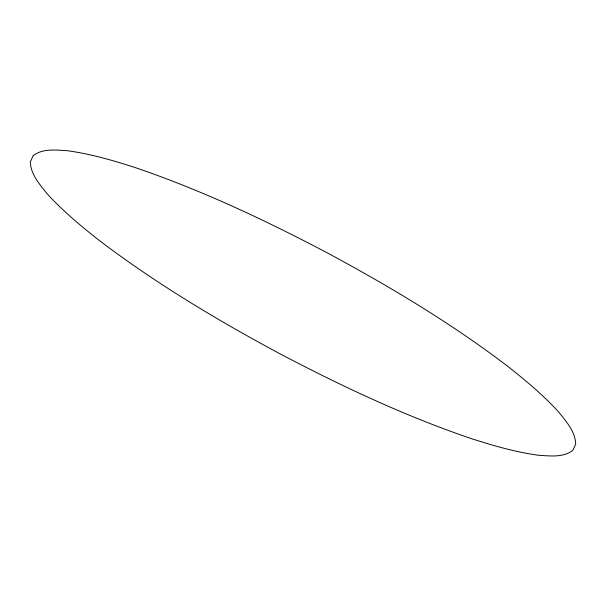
<?xml version="1.0" encoding="UTF-8"?>
<svg xmlns="http://www.w3.org/2000/svg" width="606" height="606" viewBox="0 0 606 606"><rect width="100%" height="100%" fill="white"/><g stroke="black" fill="none" stroke-linecap="round" stroke-linejoin="round"><path stroke-width="0.91" d="M33.277 155.53L30.3 161.863C30.679 174.475 39.663 184.254 47.033 193.655C62.933 211.138 81.151 226.25 99.71 240.794C156.113 283.563 217.046 319.96 279.313 353.45C341.443 386.136 405.202 416.186 471.763 438.752C493.701 445.774 515.918 452.227 538.802 455.303C550.165 455.924 562.974 457.75 572.723 450.47L575.7 444.137C575.321 431.525 566.337 421.746 558.967 412.345C543.067 394.862 524.849 379.75 506.29 365.206C449.887 322.437 388.954 286.04 326.687 252.55C264.557 219.864 200.798 189.814 134.237 167.248C112.299 160.226 90.082 153.772 67.198 150.697C55.835 150.076 43.026 148.25 33.277 155.53"/></g></svg>
